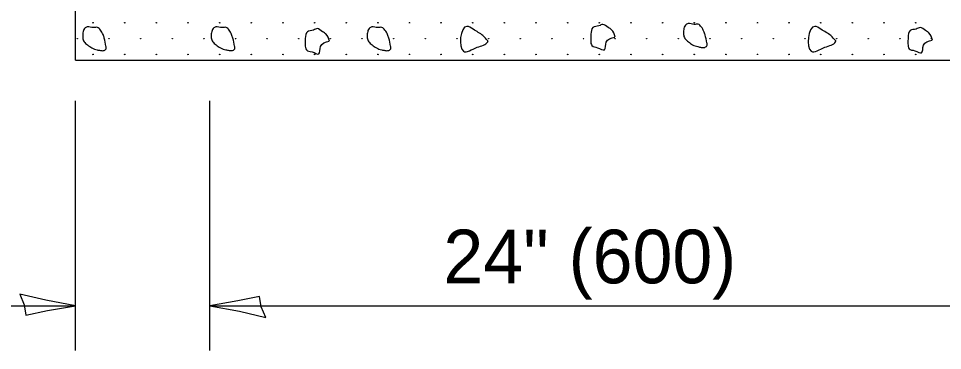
# Model space of a CAD drawing. Extents: x 100793 to 101473, y 99953 to 100393.
# Drawn here: x 101268.49 to 101317.54, y 100176.6 to 100194.22 of the extents above; entities that cross this region are included whole.
import ezdxf

# ---------------------------------------------------------------- set-up
doc = ezdxf.new("R2010")
doc.units = 0
for name, color, linetype in [('Design_PR_Roadway Dimensions', 7, 'Continuous'), ('Drainage_PR', 7, 'Continuous'), ('Level 11', 7, 'Continuous'), ('Level 43', 7, 'Continuous'), ('Level 52', 7, 'Continuous')]:
    doc.layers.add(name, color=color, linetype=linetype)

msp = doc.modelspace()

# ---------------------------------------------------------------- linework, layer by layer
at = {"layer": 'Drainage_PR'}
for centre in [(101272.45, 100193.994), (101274.129, 100193.994), (101275.808, 100193.994), (101277.488, 100193.994), (101279.167, 100193.994), (101280.847, 100193.994), (101282.526, 100193.994), (101284.205, 100193.994), (101285.885, 100193.994), (101287.564, 100193.994), (101289.243, 100193.994), (101290.923, 100193.994), (101292.602, 100193.994), (101294.282, 100193.994), (101295.961, 100193.994), (101297.64, 100193.994), (101299.32, 100193.994), (101300.999, 100193.994), (101302.678, 100193.994), (101304.358, 100193.994), (101306.037, 100193.994), (101307.717, 100193.994), (101309.396, 100193.994), (101311.075, 100193.994), (101312.755, 100193.994), (101314.434, 100193.994), (101316.114, 100193.994), (101271.61, 100193.155), (101273.289, 100193.155), (101274.969, 100193.155), (101276.648, 100193.155), (101278.327, 100193.155), (101280.007, 100193.155), (101281.686, 100193.155), (101283.366, 100193.155), (101285.045, 100193.155), (101286.724, 100193.155), (101288.404, 100193.155), (101290.083, 100193.155), (101291.763, 100193.155), (101293.442, 100193.155), (101295.121, 100193.155), (101296.801, 100193.155), (101298.48, 100193.155), (101300.159, 100193.155), (101301.839, 100193.155), (101303.518, 100193.155), (101305.198, 100193.155), (101306.877, 100193.155), (101308.556, 100193.155), (101310.236, 100193.155), (101311.915, 100193.155), (101313.594, 100193.155), (101315.274, 100193.155), (101316.953, 100193.155), (101272.45, 100192.315), (101274.129, 100192.315), (101275.808, 100192.315), (101277.488, 100192.315), (101279.167, 100192.315), (101280.847, 100192.315), (101282.526, 100192.315), (101284.205, 100192.315), (101285.885, 100192.315), (101287.564, 100192.315), (101289.243, 100192.315), (101290.923, 100192.315), (101292.602, 100192.315), (101294.282, 100192.315), (101295.961, 100192.315), (101297.64, 100192.315), (101299.32, 100192.315), (101300.999, 100192.315), (101302.678, 100192.315), (101304.358, 100192.315), (101306.037, 100192.315), (101307.717, 100192.315), (101309.396, 100192.315), (101311.075, 100192.315), (101312.755, 100192.315), (101314.434, 100192.315), (101316.114, 100192.315)]:
    msp.add_circle(centre, 0.0119, dxfattribs=at)
at = {"layer": 'Level 11'}
for points in [[(101273.124, 100192.757), (101273.042, 100193.178), (101272.978, 100193.37), (101272.836, 100193.612), (101272.676, 100193.751), (101272.462, 100193.741), (101272.134, 100193.783), (101271.992, 100193.698), (101271.91, 100193.47), (101271.899, 100193.206), (101271.97, 100192.992), (101272.152, 100192.818), (101272.383, 100192.665), (101272.661, 100192.561), (101272.836, 100192.529), (101273.032, 100192.529), (101273.149, 100192.647), (101273.139, 100192.74)], [(101279.954, 100192.757), (101279.865, 100193.178), (101279.797, 100193.37), (101279.662, 100193.612), (101279.505, 100193.751), (101279.284, 100193.741), (101278.963, 100193.783), (101278.817, 100193.698), (101278.732, 100193.47), (101278.721, 100193.206), (101278.796, 100192.992), (101278.981, 100192.818), (101279.206, 100192.665), (101279.491, 100192.561), (101279.662, 100192.529), (101279.854, 100192.529), (101279.979, 100192.647), (101279.968, 100192.74)], [(101288.237, 100192.757), (101288.151, 100193.178), (101288.08, 100193.37), (101287.941, 100193.612), (101287.781, 100193.751), (101287.563, 100193.741), (101287.243, 100193.783), (101287.1, 100193.698), (101287.011, 100193.47), (101287.004, 100193.206), (101287.082, 100192.992), (101287.26, 100192.818), (101287.488, 100192.665), (101287.766, 100192.561), (101287.941, 100192.529), (101288.14, 100192.529), (101288.261, 100192.647), (101288.251, 100192.74)], [(101293.402, 100193.035), (101293.142, 100193.317), (101292.622, 100193.652), (101292.294, 100193.805), (101292.102, 100192.487), (101292.832, 100192.697), (101293.395, 100192.992), (101293.416, 100193.042)], [(101300.164, 100193.238), (101299.975, 100193.627), (101299.793, 100193.748), (101299.508, 100193.908), (101299.302, 100193.833), (101298.981, 100193.748), (101298.874, 100193.391), (101298.863, 100193.053), (101298.931, 100192.782), (101299.227, 100192.675), (101299.587, 100192.565), (101299.686, 100192.968), (101300.142, 100193.238)], [(101305.019, 100192.925), (101304.934, 100193.349), (101304.866, 100193.538), (101304.731, 100193.78), (101304.571, 100193.919), (101304.35, 100193.908), (101304.033, 100193.951), (101303.887, 100193.865), (101303.801, 100193.637), (101303.79, 100193.377), (101303.865, 100193.16), (101304.05, 100192.985), (101304.271, 100192.832), (101304.556, 100192.729), (101304.731, 100192.693), (101304.923, 100192.693), (101305.048, 100192.814), (101305.037, 100192.911)], [(101311.87, 100193.035), (101311.607, 100193.317), (101311.083, 100193.652), (101310.755, 100193.805), (101310.566, 100192.487), (101311.297, 100192.697), (101311.859, 100192.992), (101311.884, 100193.042)], [(101317.004, 100193.071), (101316.818, 100193.459), (101316.64, 100193.58), (101316.352, 100193.741), (101316.145, 100193.666), (101315.821, 100193.58), (101315.714, 100193.22), (101315.703, 100192.886), (101315.771, 100192.611), (101316.074, 100192.512), (101316.427, 100192.401), (101316.53, 100192.8), (101316.982, 100193.071)], [(101285.002, 100193.014), (101284.809, 100193.402), (101284.631, 100193.523), (101284.35, 100193.684), (101284.143, 100193.609), (101283.823, 100193.523), (101283.709, 100193.163), (101283.701, 100192.829), (101283.769, 100192.554), (101284.068, 100192.455), (101284.428, 100192.344), (101284.521, 100192.74), (101284.98, 100193.014)]]:
    msp.add_spline(points, degree=3, dxfattribs=at)
at = {"layer": 'Level 43'}
for p, q in [((101271.518, 100176.605), (101271.518, 100189.847)), ((101278.643, 100176.605), (101278.643, 100189.847)), ((101258.361, 100178.98), (101271.518, 100178.98)), ((101278.643, 100178.98), (101323.769, 100178.98))]:
    msp.add_line(p, q, dxfattribs=at)
for points in [[(101268.55, 100179.601), (101268.791, 100179.031), (101268.885, 100178.484), (101270.033, 100178.722), (101271.518, 100178.98), (101269.935, 100179.269)], [(101281.61, 100178.359), (101281.369, 100178.929), (101281.275, 100179.476), (101280.127, 100179.238), (101278.643, 100178.98), (101280.226, 100178.691)]]:
    msp.add_lwpolyline(points, close=True, dxfattribs=at)
at = {"layer": 'Level 52'}
for q in [(101271.518, 100245.443), (101330.894, 100192.006)]:
    msp.add_line((101271.518, 100192.006), q, dxfattribs=at)

# ---------------------------------------------------------------- texts
at = {"layer": 'Design_PR_Roadway Dimensions'}
msp.add_text('24" (600)', height=2.85, dxfattribs=at).set_placement((101291.041, 100180.169))

doc.saveas('drawing.dxf')
